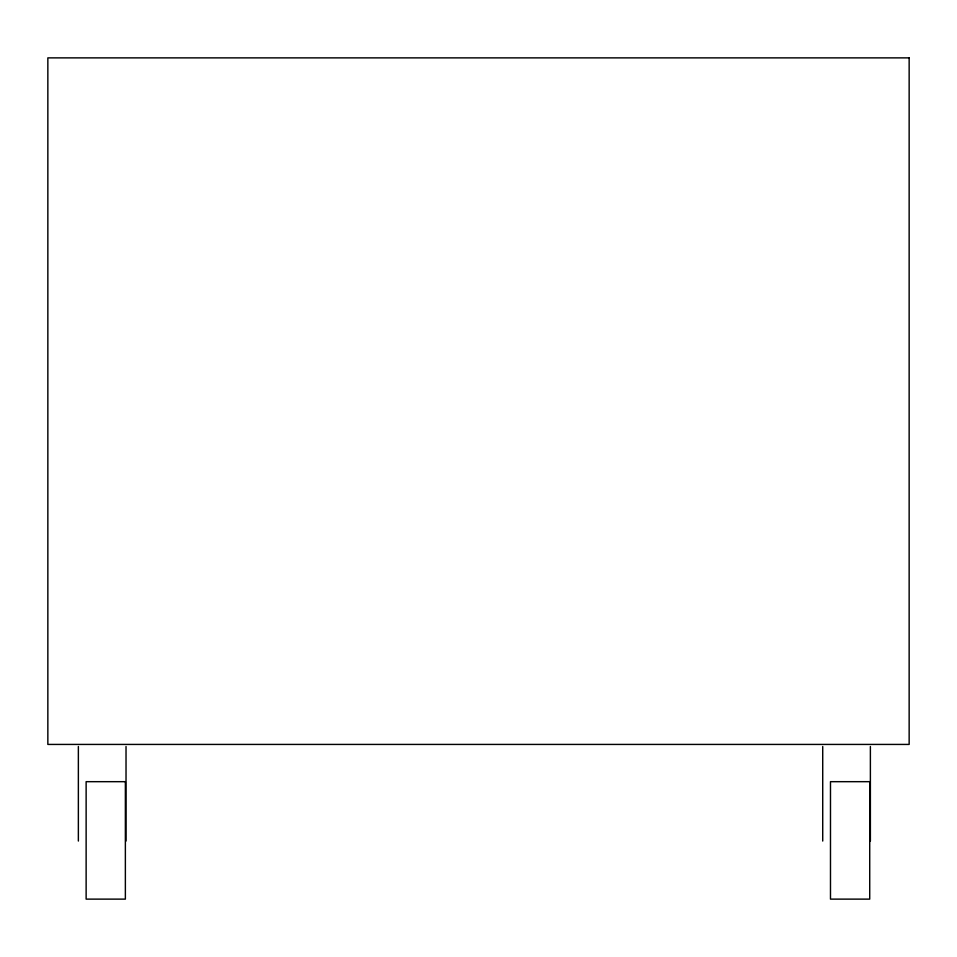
<?xml version="1.0" encoding="UTF-8"?>
<svg xmlns="http://www.w3.org/2000/svg" width="957" height="957" viewBox="0 0 957 957"><rect width="100%" height="100%" fill="white"/><g stroke="black" fill="none" stroke-linecap="round" stroke-linejoin="round"><path stroke-width="1.44" d="M870.38 746.496L870.38 841.047M822.721 746.496L822.721 841.047M126.025 746.496L126.025 841.047M78.366 746.496L78.366 841.047M909.15 57.875L47.85 57.875L47.85 744.426L909.15 744.426L909.15 57.875M125.367 781.678L86.13 781.678L86.13 899.125L125.367 899.125L125.367 781.678M869.722 781.678L830.485 781.678L830.485 899.125L869.722 899.125L869.722 781.678"/></g></svg>
